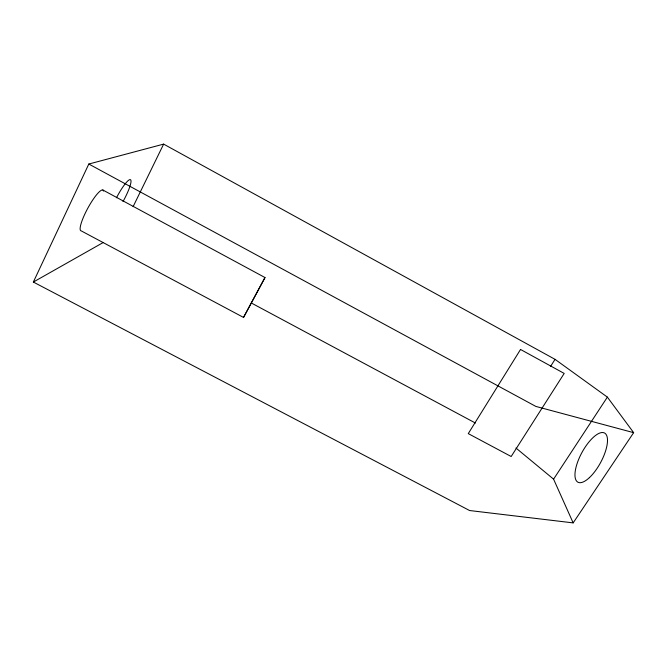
<?xml version="1.0" encoding="UTF-8"?>
<svg xmlns="http://www.w3.org/2000/svg" width="667" height="667" viewBox="0 0 667 667"><rect width="100%" height="100%" fill="white"/><g stroke="black" fill="none" stroke-linecap="round" stroke-linejoin="round"><path stroke-width="1" d="M103.61 191.079A23.17 4.677 -61.5 0 0 88.628 206.712A23.17 4.677 -61.5 0 0 81.257 230.899L243.53 317.434L264.991 277.539L102.826 189.987M264.991 277.539L243.53 317.434M33.35 282.049L88.811 164.032L163.632 144.114L555.044 359.346L607.37 397.115L633.65 432.658L573.161 522.886L469.593 510.53L33.35 282.049L103.127 242.571M133.1 206.678L163.632 144.114M550.625 366.333L555.044 359.346M573.161 522.886L553.585 479.156L607.37 397.115M633.65 432.658L535.826 406.411L88.811 164.032M251.542 303.11L475.413 423.036M515.975 448.041L553.585 479.156M116.483 197.765A20.844 3.785 -61.8 0 1 130.474 179.69A20.844 3.785 -61.8 0 1 123.011 201.559M520.535 349.466L468.267 433.617L511.172 456.511L564.199 373.428L520.535 349.466M589.378 477.664A27.956 10.597 -61.5 0 0 606.153 434.525A27.956 10.597 -61.5 0 0 578.172 460.589A27.956 10.597 -61.5 0 0 589.378 477.664"/></g></svg>
